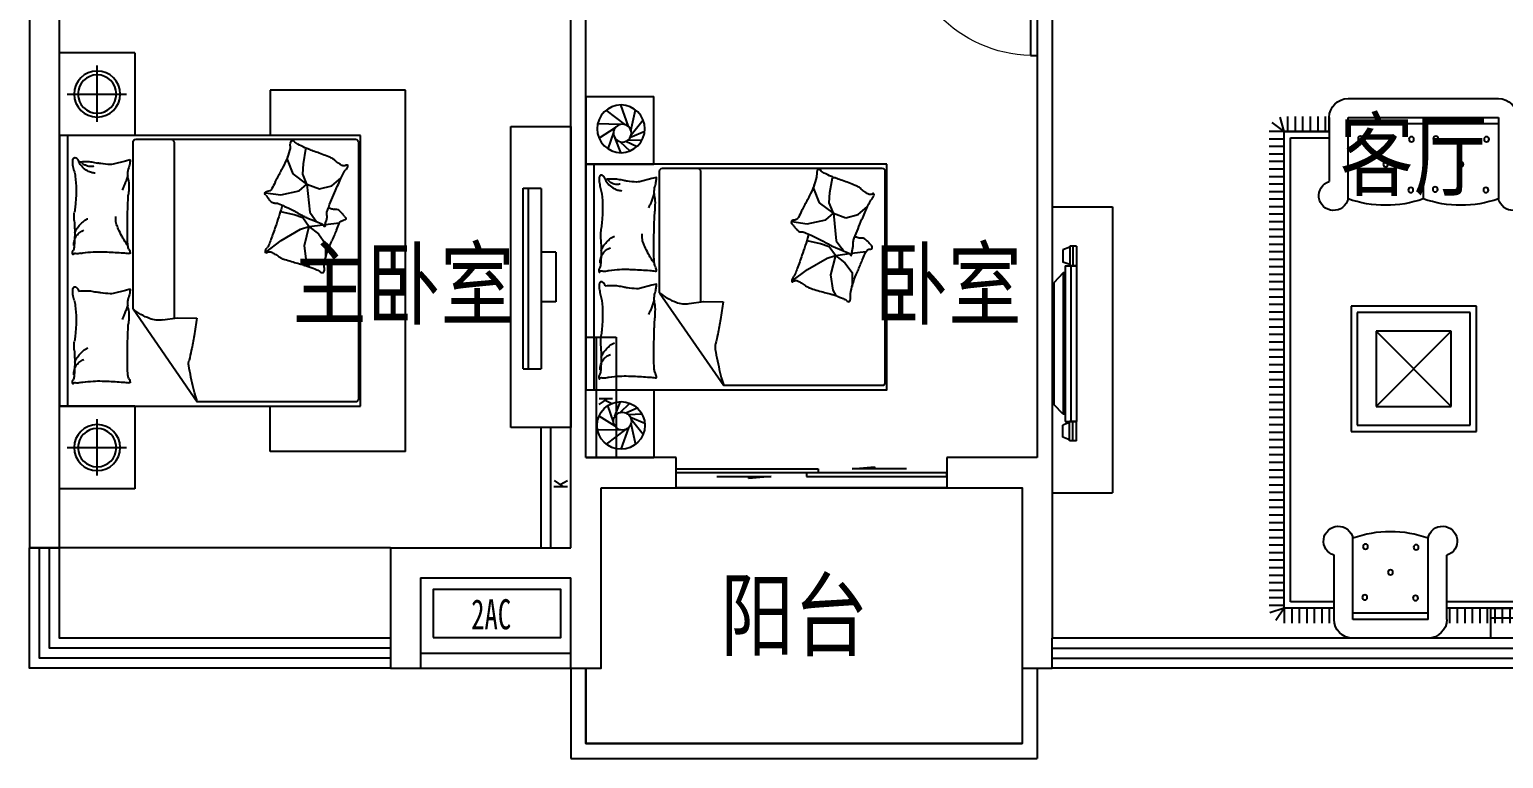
# Model space of a CAD drawing. Extents: x 952153 to 990953, y -827433 to -803533.
# Drawn here: x 952153 to 961953, y -813933 to -809087 of the extents above; entities that cross this region are included whole.
import ezdxf

# ---------------------------------------------------------------- set-up
doc = ezdxf.new("R2010")
doc.units = 0
doc.header["$LTSCALE"] = 1000
doc.header["$MEASUREMENT"] = 0
doc.linetypes.add('HIDDEN', pattern=[7.5, 5, -2.5])
doc.layers.get('0').update_dxf_attribs({"linetype": 'CONTINUOUS'})
for name, color, linetype in [('BATH', 8, 'CONTINUOUS'), ('Elec(电器)', 33, 'CONTINUOUS'), ('FUR', 8, 'CONTINUOUS'), ('FURN', 8, 'CONTINUOUS'), ('Furniture(家具)', 8, 'CONTINUOUS'), ('WALL', 2, 'CONTINUOUS'), ('WINDOW', 4, 'CONTINUOUS'), ('家具示意', 8, 'CONTINUOUS')]:
    doc.layers.add(name, color=color, linetype=linetype)
doc.layers.add('文字标注', color=121, linetype='CONTINUOUS', lineweight=0)
doc.styles.add('-黑体', font='simhei.ttf', dxfattribs={"width": 0.8})
doc.styles.add('_ZBHZ', font='simhei.ttf', dxfattribs={"width": 0.8})
doc.styles.add('DIM_FONT', font='ZBTXT.shx', dxfattribs={"width": 0.8})

# ---------------------------------------------------------------- blocks, each defined once
blk = doc.blocks.new('A$C6CA9292A')
at = {"layer": 'FURN'}
for p, q in [((2038.7, 3587), (1038.7, 3587)), ((140.9, 2945.7), (140.9, 3445.7)), ((140.9, 3445.7), (640.9, 3445.7)), ((640.9, 3445.7), (640.9, 2945.7)), ((663.3, 3367.5), (663.3, 3467.5)), ((713.3, 3367.5), (713.3, 3467.5)), ((763.3, 3367.5), (763.3, 3467.5)), ((813.3, 3367.5), (813.3, 3467.5)), ((863.3, 3367.5), (863.3, 3467.5)), ((913.3, 3367.5), (913.3, 3467.5)), ((913.7, 3462), (913.7, 3035.3)), ((2038.7, 3462), (1038.7, 3462)), ((1038.7, 3462), (1038.7, 2920.3)), ((1538.7, 3462), (1538.7, 2920.3)), ((2038.7, 2920.3), (2038.7, 3462)), ((2163.3, 3367.5), (2163.3, 3467.5)), ((2163.7, 3462), (2163.7, 3035.3)), ((2188.3, 3367.5), (2188.3, 3467.5)), ((2238.3, 3367.5), (2238.3, 3467.5)), ((2288.3, 3367.5), (2288.3, 3467.5)), ((2338.3, 3367.5), (2338.3, 3467.5)), ((2388.3, 3367.5), (2388.3, 3467.5)), ((2438.3, 3367.5), (2438.3, 3467.5)), ((2463.3, 3367.5), (2489.1, 3464.1)), ((390.9, 3195.7), (390.9, 3390.8)), ((640.9, 3367.5), (913.7, 3367.5)), ((913.7, 3367.5), (640.9, 3367.5)), ((2038.7, 3420.3), (1038.7, 3420.3)), ((2163.7, 3367.5), (2463.3, 3367.5)), ((2463.3, 3367.5), (2163.7, 3367.5)), ((2463.3, 3367.5), (2542.6, 3428.4)), ((2463.3, 199.8), (2463.3, 3367.5)), ((2463.3, 3367.5), (2563.3, 3367.5)), ((913.7, 3325.8), (640.9, 3325.8)), ((2421.6, 3325.8), (2163.7, 3325.8)), ((2421.6, 241.4), (2421.6, 3325.8)), ((2463.3, 3317.5), (2563.3, 3317.5)), ((2463.3, 3267.5), (2563.3, 3267.5)), ((390.9, 3195.7), (195.8, 3195.7)), ((390.9, 3195.7), (586, 3195.7)), ((390.9, 3195.7), (390.9, 3000.6)), ((2463.3, 3217.5), (2563.3, 3217.5)), ((2463.3, 3167.5), (2563.3, 3167.5)), ((2463.3, 3117.5), (2563.3, 3117.5)), ((2463.3, 3067.5), (2563.3, 3067.5)), ((221.3, 2945.7), (121.3, 2945.7)), ((640.9, 2945.7), (140.9, 2945.7)), ((221.3, 2945.7), (221.3, 2665.1)), ((262.9, 2945.7), (262.9, 2665.1)), ((2463.3, 3017.5), (2563.3, 3017.5)), ((2463.3, 2967.5), (2563.3, 2967.5)), ((221.3, 2920.7), (121.3, 2920.7)), ((221.3, 2870.7), (121.3, 2870.7)), ((2463.3, 2917.5), (2563.3, 2917.5)), ((2463.3, 2867.5), (2563.3, 2867.5)), ((221.3, 2820.7), (121.3, 2820.7)), ((221.3, 2770.7), (121.3, 2770.7)), ((2463.3, 2817.5), (2563.3, 2817.5)), ((2463.3, 2767.5), (2563.3, 2767.5)), ((221.3, 2720.7), (121.3, 2720.7)), ((221.3, 2670.7), (121.3, 2670.7)), ((125, 2665.1), (551.7, 2665.1)), ((2463.3, 2717.5), (2563.3, 2717.5)), ((2463.3, 2667.5), (2563.3, 2667.5)), ((2463.3, 2617.5), (2563.3, 2617.5)), ((2463.3, 2567.5), (2563.3, 2567.5)), ((0, 2540.1), (0, 1040.1)), ((666.7, 2540.1), (125, 2540.1)), ((125, 2540.1), (125, 1040.1)), ((166.7, 2540.1), (166.7, 1040.1)), ((2463.3, 2517.5), (2563.3, 2517.5)), ((2463.3, 2467.5), (2563.3, 2467.5)), ((2463.3, 2417.5), (2563.3, 2417.5)), ((2463.3, 2367.5), (2563.3, 2367.5)), ((2463.3, 2317.5), (2563.3, 2317.5)), ((2463.3, 2267.5), (2563.3, 2267.5)), ((1185.6, 2206.9), (2018.9, 2206.9)), ((1185.6, 1373.5), (1185.6, 2206.9)), ((1227.2, 2165.2), (1977.2, 2165.2)), ((1227.2, 1415.2), (1227.2, 2165.2)), ((1977.2, 2165.2), (1977.2, 1415.2)), ((2018.9, 2206.9), (2018.9, 1373.5)), ((2463.3, 2217.5), (2563.3, 2217.5)), ((2463.3, 2167.5), (2563.3, 2167.5)), ((2463.3, 2117.5), (2563.3, 2117.5)), ((2463.3, 2067.5), (2563.3, 2067.5)), ((666.7, 2040.1), (125, 2040.1)), ((1352.2, 2040.2), (1852.2, 2040.2)), ((1352.2, 1540.2), (1352.2, 2040.2)), ((1352.2, 2040.2), (1852.2, 1540.2)), ((1352.2, 1540.2), (1852.2, 2040.2)), ((1852.2, 2040.2), (1852.2, 1540.2)), ((2463.3, 2017.5), (2563.3, 2017.5)), ((2463.3, 1967.5), (2563.3, 1967.5)), ((2463.3, 1917.5), (2563.3, 1917.5)), ((2463.3, 1867.5), (2563.3, 1867.5)), ((2463.3, 1817.5), (2563.3, 1817.5)), ((2463.3, 1767.5), (2563.3, 1767.5)), ((2463.3, 1717.5), (2563.3, 1717.5)), ((2463.3, 1667.5), (2563.3, 1667.5)), ((2463.3, 1617.5), (2563.3, 1617.5)), ((125, 1540.1), (666.7, 1540.1)), ((1852.2, 1540.2), (1352.2, 1540.2)), ((2463.3, 1567.5), (2563.3, 1567.5)), ((2463.3, 1517.5), (2563.3, 1517.5)), ((2018.9, 1373.5), (1185.6, 1373.5)), ((1977.2, 1415.2), (1227.2, 1415.2)), ((2463.3, 1467.5), (2563.3, 1467.5)), ((2463.3, 1417.5), (2563.3, 1417.5)), ((2463.3, 1367.5), (2563.3, 1367.5)), ((2463.3, 1317.5), (2563.3, 1317.5)), ((2463.3, 1267.5), (2563.3, 1267.5)), ((2463.3, 1217.5), (2563.3, 1217.5)), ((2463.3, 1167.5), (2563.3, 1167.5)), ((2463.3, 1117.5), (2563.3, 1117.5)), ((125, 1040.1), (666.7, 1040.1)), ((2463.3, 1067.5), (2563.3, 1067.5)), ((2463.3, 1017.5), (2563.3, 1017.5)), ((221.3, 920.7), (121.3, 920.7)), ((125, 915.1), (551.7, 915.1)), ((221.3, 915.1), (221.3, 612.7)), ((262.9, 915.1), (262.9, 612.7)), ((2463.3, 967.5), (2563.3, 967.5)), ((2463.3, 917.5), (2563.3, 917.5)), ((221.3, 870.7), (121.3, 870.7)), ((221.3, 820.7), (121.3, 820.7)), ((2463.3, 867.5), (2563.3, 867.5)), ((2463.3, 817.5), (2563.3, 817.5)), ((221.3, 770.7), (121.3, 770.7)), ((221.3, 720.7), (121.3, 720.7)), ((2463.3, 767.5), (2563.3, 767.5)), ((2463.3, 717.5), (2563.3, 717.5)), ((221.3, 670.7), (121.3, 670.7)), ((221.3, 620.7), (121.3, 620.7)), ((140.9, 112.7), (140.9, 612.7)), ((140.9, 612.7), (640.9, 612.7)), ((640.9, 612.7), (640.9, 112.7)), ((1507, 125), (1507, 666.7)), ((2007, 125), (2007, 666.7)), ((2463.3, 667.5), (2563.3, 667.5)), ((2463.3, 617.5), (2563.3, 617.5)), ((390.9, 362.7), (390.9, 557.7)), ((1382, 125), (1382, 551.7)), ((2132, 125), (2132, 551.7)), ((2463.3, 567.5), (2563.3, 567.5)), ((2463.3, 517.5), (2563.3, 517.5)), ((2463.3, 467.5), (2563.3, 467.5)), ((2463.3, 417.5), (2563.3, 417.5)), ((390.9, 362.7), (195.8, 362.7)), ((390.9, 362.7), (390.9, 167.6)), ((390.9, 362.7), (586, 362.7)), ((2463.3, 367.5), (2563.3, 367.5)), ((2463.3, 317.5), (2563.3, 317.5)), ((640.9, 241.4), (1382, 241.4)), ((640.9, 199.8), (1382, 199.8)), ((663.3, 199.8), (663.3, 99.8)), ((713.3, 199.8), (713.3, 99.8)), ((763.3, 199.8), (763.3, 99.8)), ((813.3, 199.8), (813.3, 99.8)), ((863.3, 199.8), (863.3, 99.8)), ((913.3, 199.8), (913.3, 99.8)), ((963.3, 199.8), (963.3, 99.8)), ((1013.3, 199.8), (1013.3, 99.8)), ((1063.3, 199.8), (1063.3, 99.8)), ((1113.3, 199.8), (1113.3, 99.8)), ((1163.3, 199.8), (1163.3, 99.8)), ((1213.3, 199.8), (1213.3, 99.8)), ((1263.3, 199.8), (1263.3, 99.8)), ((1313.3, 199.8), (1313.3, 99.8)), ((1363.3, 199.8), (1363.3, 99.8)), ((2132, 241.4), (2421.6, 241.4)), ((2132, 199.8), (2463.3, 199.8)), ((2163.3, 199.8), (2163.3, 99.8)), ((2213.3, 199.8), (2213.3, 99.8)), ((2263.3, 199.8), (2263.3, 99.8)), ((2313.3, 199.8), (2313.3, 99.8)), ((2363.3, 199.8), (2363.3, 99.8)), ((2413.3, 199.8), (2413.3, 99.8)), ((2463.3, 267.5), (2563.3, 267.5)), ((2463.3, 217.5), (2563.3, 217.5)), ((2463.3, 199.8), (2518.8, 116.6)), ((2463.3, 199.8), (2557.9, 167.6)), ((2463.3, 199.8), (2463.3, 99.8)), ((640.9, 112.7), (140.9, 112.7)), ((1507, 166.7), (2007, 166.7)), ((1507, 125), (2007, 125)), ((1507, 0), (2007, 0))]:
    blk.add_line(p, q, dxfattribs=at)
for centre, radius in [((390.9, 3195.7), 166.7), ((1117.8, 3316.1), 16.7), ((1455.3, 3320.3), 16.7), ((1617.8, 3316.1), 16.7), ((1955.3, 3320.3), 16.7), ((390.9, 3195.7), 108.3), ((1288.7, 3149.5), 16.7), ((1788.7, 3149.5), 16.7), ((1122, 2978.6), 16.7), ((1459.5, 2982.8), 16.7), ((1622, 2978.6), 16.7), ((1959.5, 2982.8), 16.7), ((266.7, 2456.8), 16.7), ((604.2, 2461), 16.7), ((437.5, 2290.1), 16.7), ((270.8, 2119.3), 16.7), ((608.3, 2123.5), 16.7), ((266.7, 1956.8), 16.7), ((604.2, 1961), 16.7), ((437.5, 1790.1), 16.7), ((270.8, 1619.3), 16.7), ((608.3, 1623.5), 16.7), ((266.7, 1456.8), 16.7), ((604.2, 1461), 16.7), ((437.5, 1290.1), 16.7), ((270.8, 1119.3), 16.7), ((608.3, 1123.5), 16.7), ((1586.2, 604.2), 16.7), ((1923.7, 608.3), 16.7), ((390.9, 362.7), 166.7), ((390.9, 362.7), 108.3), ((1757, 437.5), 16.7), ((1590.3, 266.7), 16.7), ((1927.8, 270.8), 16.7)]:
    blk.add_circle(centre, radius, dxfattribs=at)
for centre, radius, start, end in [((1038.7, 3462), 125, 90, 180), ((2038.7, 3462), 125, 0, 90), ((942.7, 2941.4), 98.2, 107.20504, 347.59336), ((2134.6, 2941.4), 98.2, 192.40664, 72.79496), ((1288.7, 3627.4), 750, 250.52878, 289.47122), ((1788.7, 3627.4), 750, 250.52878, 289.47122), ((125, 2540.1), 125, 90, 180), ((645.6, 2636.1), 98.2, 282.40664, 162.79496), ((-40.4, 2290.1), 750, 340.52878, 19.47122), ((-40.4, 1790.1), 750, 340.52878, 19.47122), ((-40.4, 1290.1), 750, 340.52878, 19.47122), ((125, 1040.1), 125, 180, 270), ((645.6, 944.2), 98.2, 197.20504, 77.59336), ((1411.1, 645.6), 98.2, 12.40664, 252.79496), ((1757, -40.4), 750, 70.52878, 109.47122), ((2103, 645.6), 98.2, 287.20504, 167.59336), ((1507, 125), 125, 180, 270), ((2007, 125), 125, 270, 0)]:
    blk.add_arc(centre, radius, start, end, dxfattribs=at)
at = {"linetype": 'ByBlock', "style": 'DIM_FONT', "width": 0.8, "flags": 9}
for tag in ['XSIZE', 'YSIZE']:
    blk.add_attdef(tag, (2018.9, 1790.2), '', height=0.5, rotation=180, dxfattribs=at)
blk = doc.blocks.new('A$C67170A1A')
for p, q in [((0, 2200.1), (0, 300.1)), ((0.7, 2200.1), (400, 2200)), ((400, 2200), (400, 300)), ((115.9, 1932.6), (70.9, 1915.4)), ((70.9, 1915.4), (70.9, 1834.2)), ((160.9, 1939.8), (115.9, 1939.8)), ((115.9, 1939.8), (115.9, 1809.8)), ((137.2, 1939.8), (137.2, 1809.8)), ((160.9, 1939.8), (160.9, 1809.8)), ((115.9, 1817), (70.9, 1834.2)), ((85.9, 1809.8), (85.5, 774.8)), ((85.9, 1809.8), (160.9, 1809.8)), ((160.9, 1809.8), (115.9, 1809.8)), ((123.5, 1809.8), (123.1, 774.8)), ((160.9, 1809.8), (160.5, 774.8)), ((10.8, 1696.6), (10.6, 888.1)), ((72.8, 1761.3), (10.8, 1696.6)), ((72.8, 1761.3), (72.5, 823.4)), ((85.9, 1761.3), (72.8, 1761.3)), ((72.5, 823.4), (10.6, 888.1)), ((85.6, 823.4), (72.5, 823.4)), ((115.5, 767.6), (70.5, 750.4)), ((70.5, 669.2), (70.5, 750.4)), ((85.5, 774.8), (160.5, 774.8)), ((160.5, 774.8), (115.5, 774.8)), ((115.5, 644.8), (115.5, 774.8)), ((136.8, 644.8), (136.9, 774.8)), ((160.5, 644.8), (160.5, 774.8)), ((115.5, 652), (70.5, 669.2)), ((160.5, 644.8), (115.5, 644.8)), ((0.1, 300.1), (400, 300))]:
    blk.add_line(p, q)
blk = doc.blocks.new('*U45')
at = {"linetype": 'HIDDEN', "ltscale": 0.3}
blk.add_line((0, -116.7), (800, -116.7), dxfattribs=at)
for p, q in [((407.6, -137.1), (407.6, -226.7)), ((447.9, -137.6), (407.6, -195.8)), ((445.3, -226.2), (419.6, -178.5))]:
    blk.add_line(p, q)
blk.add_lwpolyline([(800, -50), (0, -50), (0, -250), (800, -250)], close=True, dxfattribs=at)
blk = doc.blocks.new('电视2')
at = {"layer": 'Furniture(家具)'}
for p, q in [((0, -400), (0, 0)), ((0, 0), (2000, 0)), ((2000, 0), (2000, -400)), ((1590.2, -116.3), (390.2, -116.3)), ((2000, -400), (0, -400))]:
    blk.add_line(p, q, dxfattribs=at)
at = {"layer": 'Furniture(家具)', "ltscale": 30}
for p, q in [((390.2, -82.1), (390.2, -201.7)), ((390.2, -82.1), (1590.2, -82.1)), ((1590.2, -82.1), (1590.2, -201.7)), ((1589.7, -201.7), (390.2, -201.7)), ((835, -300), (835, -201.7)), ((1165, -300), (1165, -201.7)), ((1165, -300), (835, -300))]:
    blk.add_line(p, q, dxfattribs=at)
blk = doc.blocks.new('A$C04A21AEC')
at = {"layer": '家具示意'}
for p, q in [((500, 550), (0, 550)), ((0, 550), (0, 0)), ((500, 0), (500, 550)), ((250, 459.6), (250, 85.7)), ((50.4, 275), (444.8, 275)), ((500, 0), (0, 0))]:
    blk.add_line(p, q, dxfattribs=at)
for radius in [153, 127.5]:
    blk.add_circle((250, 275), radius, dxfattribs=at)
blk = doc.blocks.new('A$C6E3D31D3')
at = {"layer": '家具示意'}
for p, q in [((1400.5, 2400), (1400.5, 2100)), ((2300.5, 2400), (1400.5, 2400)), ((2300.5, 2400), (2300.5, 0)), ((0.5, 2100), (2000.5, 2100)), ((0.5, 300), (0.5, 2100)), ((52.9, 300), (52.9, 2100)), ((489, 1453.5), (916.4, 2071.6)), ((1968.3, 2071.6), (916.4, 2071.6)), ((2000.5, 2100), (2000.5, 300)), ((1988.3, 345.8), (1988.3, 2051.6)), ((686.7, 1526), (782.1, 1512.4)), ((761.6, 345.8), (761.6, 1515.3)), ((782.1, 1512.4), (912.2, 1514.1)), ((489, 1453.5), (489, 345.8)), ((438.8, 1329.6), (356.2, 1350.2)), ((468.8, 1322.1), (438.8, 1329.6)), ((1626.9, 1034), (1640.8, 1136.8)), ((1640.8, 1136.8), (1660.8, 1172.8)), ((1769.2, 1020.1), (1769.2, 1113)), ((1368.9, 1077.6), (1472.9, 998.4)), ((1472.9, 998.4), (1603.2, 923.3)), ((1658.5, 905.5), (1626.9, 1034)), ((1721.8, 954.9), (1769.2, 1020.1)), ((1603.2, 923.3), (1658.5, 905.5)), ((1658.5, 905.5), (1617.1, 848.2)), ((1658.5, 905.5), (1721.8, 954.9)), ((1658.5, 905.5), (1752.7, 893.7)), ((1701, 870.3), (1744.5, 888.1)), ((1767.4, 891.9), (1862, 880)), ((1559.8, 828.4), (1470.9, 808.6)), ((1617.1, 848.2), (1559.8, 828.4)), ((1644.7, 847.3), (1701, 870.3)), ((1645.5, 624.3), (1664.4, 810)), ((1664.4, 810), (1700.5, 859.9)), ((1700.5, 859.9), (1709.1, 872)), ((1368.8, 681), (1471.9, 694.8)), ((1471.9, 694.8), (1594, 669)), ((1645.5, 624.3), (1552.7, 555.4)), ((1594, 669), (1645.5, 624.3)), ((1645.5, 624.3), (1618, 557.2)), ((1645.5, 624.3), (1728, 655.2)), ((1728, 655.2), (1810.5, 634.6)), ((1810.5, 634.6), (1873.1, 581)), ((438.8, 470.3), (356.2, 491)), ((1552.7, 555.4), (1514.9, 460.8)), ((1618, 557.2), (1621.5, 488.4)), ((468.8, 462.8), (438.8, 470.3)), ((1514.9, 460.8), (1518.3, 436.8)), ((1621.5, 488.4), (1638.6, 390.3)), ((2000.5, 300), (0.5, 300)), ((509, 325.8), (1968.3, 325.8)), ((1400.5, 0), (1400.5, 300)), ((1638.6, 390.3), (1645.1, 387)), ((2300.5, 0), (1400.5, 0))]:
    blk.add_line(p, q, dxfattribs=at)
for centre, radius, start, end in [((2664.3, 1512.5), 1835.1, 162.26361, 164.06481), ((1968.3, 2051.6), 20, 0, 90), ((4852.7, 1073.7), 4064.6, 167.07446, 169.27244), ((1531.9, 1835.9), 657.4, 164.06481, 167.07446), ((114.8, 1939.6), 28.9, 175.69746, 210.65125), ((111, 1939.9), 25.1, 158.2117, 175.69746), ((90.9, 1947.9), 3.42, 109.56397, 158.2117), ((90.5, 1949), 2.32, 348.10694, 109.56397), ((43.6, 1897.4), 53.9, 5.25919, 30.65125), ((97, 1947.6), 4.28, 168.10694, 248.0096), ((194.3, 1883.8), 99.2, 175.78412, 195.93524), ((101.2, 1958.1), 15.6, 248.0096, 291.42098), ((-720.1, 1827.1), 820.8, 1.90789, 5.25919), ((118.9, 1913.1), 32.8, 81.86652, 111.42098), ((88.7, 1702), 246, 77.89054, 81.86652), ((182, 2136.4), 198.3, 257.89054, 262.3191), ((277.5, 2844.8), 913.1, 262.3191, 266.63125), ((263.7, 2610.8), 678.7, 266.63125, 271.63309), ((244.1, 3297.1), 1365.2, 271.63309, 273.05496), ((-409.8, 15549.9), 13635.6, 273.05496, 273.50486), ((404.2, 2260.5), 321.2, 273.50486, 279.99836), ((1615.9, 1808.3), 1164, 176.42603, 179.71346), ((599.8, 1871.7), 145.9, 167.13096, 176.42603), ((501.7, 1894.1), 45.3, 152.71588, 167.13096), ((463.3, 1925.1), 19.3, 73.30223, 99.99836), ((393.3, 1950.1), 76.7, 332.71588, 343.77885), ((383, 1953.1), 87.5, 343.77885, 352.87961), ((468.5, 1942.4), 1.32, 352.87961, 73.30223), ((-772.1, 1798.4), 873.2, 355.19815, 359.42426), ((194.3, 1883.8), 99.2, 195.93524, 216.08636), ((-1393.2, 1804.7), 1494.3, 359.42426, 1.90789), ((319.8, 1892.4), 234, 200.86028, 207.23959), ((180, 1820.4), 76.8, 207.23959, 218.38857), ((194.3, 1883.8), 99.2, 216.08636, 233.82335), ((426.8, 2016), 391.6, 218.38857, 223.81151), ((194.3, 1883.8), 99.2, 233.82335, 251.56035), ((6170.4, 1785.5), 5718.5, 179.71346, 180.97038), ((916.3, 1819.5), 58.1, 169.27244, 187.73038), ((1051.1, 1837.8), 194.2, 187.73038, 193.1904), ((-1587.4, 1219.4), 2515.8, 11.67414, 13.1904), ((386.7, 1701.1), 289.7, 175.19815, 182.53859), ((249.5, 1695), 152.4, 182.53859, 190.18988), ((-421.4, 1574.4), 529.3, 6.0867, 10.18988), ((306.7, 1900.7), 225.2, 223.81151, 230.96506), ((195.9, 1764.1), 49.3, 230.96506, 241.68324), ((267.4, 1896.9), 200.2, 241.68324, 246.99723), ((3814.4, 1745.6), 3362.2, 180.97038, 182.60963), ((-1658.1, 1204.8), 2588, 9.49502, 11.67414), ((-938.2, 1519.3), 1049, 0, 6.0867), ((1670.9, 1647.9), 1216.5, 182.60963, 184.61758), ((-2833.8, 1008.2), 3780.1, 7.692, 9.49502), ((-571.9, 1519.3), 682.7, 352.45315, 360), ((-251.5, 1207.2), 738.7, 23.48441, 25.31107), ((-251.5, 1207.2), 738.7, 21.65774, 23.48441), ((-251.5, 1207.2), 738.7, 19.42798, 21.65774), ((231.5, 1493.2), 230.1, 348.44144, 2.74906), ((-941.8, 1436.9), 1404.8, 2.74906, 4.61758), ((728.3, 1164.7), 375.1, 110.14884, 129.64454), ((661.2, 1347.7), 180.1, 81.86442, 110.14884), ((391.2, 1313), 304.8, 164.25602, 171.56281), ((-135.3, 1461.5), 242.2, 344.25602, 352.45315), ((-251.5, 1207.2), 738.7, 17.19822, 19.42798), ((599.9, 1417.9), 145.9, 168.44144, 186.43405), ((573.9, 1414.9), 119.7, 186.43405, 197.38641), ((240.4, 1310.5), 229.7, 9.4841, 17.38641), ((249.1, 1334.1), 161.1, 171.56281, 180), ((178.4, 1334.1), 90.4, 180, 191.27238), ((102.6, 1319), 13.1, 191.27238, 296.58052), ((93.2, 1337.8), 34.2, 296.58052, 355.59979), ((180.4, 1824), 491.8, 263.76764, 270), ((180.4, 1536.1), 204, 270, 279.68437), ((66.3, 2204.5), 882, 279.68437, 282.19838), ((319.7, 1032.5), 317.1, 98.00505, 102.19838), ((367.3, 694.1), 658.8, 92.66488, 98.00505), ((339.8, 1284.6), 67.7, 75.95481, 92.66488), ((199.9, 1303.8), 270.8, 4.08294, 9.4841), ((469.1, 1323), 0.917, 255.95506, 4.08294), ((716.5, 3661.5), 2661.9, 290.77727, 291.9373), ((1682.8, 1262.4), 75.5, 291.9373, 315.09547), ((1748.1, 1197.3), 16.8, 84.64276, 135.09547), ((1749.2, 1208.2), 5.8, 27.29586, 84.64276), ((1709.1, 1187.5), 50.9, 8.64435, 27.29586), ((1821.9, 1169.5), 63, 172.216, 188.22934), ((1700.2, 1186.2), 59.9, 352.216, 8.64435), ((114.8, 1080.4), 28.9, 175.69746, 210.65125), ((111, 1080.6), 25.1, 158.2117, 175.69746), ((90.9, 1088.7), 3.42, 109.56397, 158.2117), ((90.5, 1089.7), 2.32, 348.10694, 109.56397), ((97, 1088.4), 4.28, 168.10694, 248.0096), ((101.2, 1098.9), 15.6, 248.0096, 291.42098), ((118.9, 1053.8), 32.8, 81.86652, 111.42098), ((88.7, 842.7), 246, 77.89054, 81.86652), ((182, 1277.2), 198.3, 257.89054, 262.3191), ((277.5, 1985.5), 913.1, 262.3191, 266.63125), ((-409.8, 14690.7), 13635.6, 273.05496, 273.50486), ((404.2, 1401.2), 321.2, 273.50486, 279.99836), ((463.3, 1065.9), 19.3, 73.30223, 99.99836), ((383, 1093.8), 87.5, 343.77885, 352.87961), ((468.5, 1083.1), 1.32, 352.87961, 73.30223), ((1373.3, 1077.3), 4.43, 103.28084, 176.05164), ((1373.8, 1075.4), 6.3, 36.57918, 103.28084), ((1390.2, 1087.6), 14.2, 216.57918, 259.59261), ((1251.5, 1390.1), 352, 296.81793, 300.90563), ((1332.7, 1254.5), 194, 300.90563, 309.70047), ((1508.3, 1042.9), 81, 116.07349, 129.70047), ((1559.1, 939.2), 196.5, 107.8396, 116.07349), ((2112.5, -780.4), 2003, 105.26254, 107.8396), ((2019.1, -438.1), 1648.1, 103.841, 105.26254), ((1494.3, 1691.8), 545.4, 283.841, 286.31224), ((1597, 1340.8), 179.8, 286.31224, 290.77727), ((2185.1, 1222.1), 430, 188.22934, 196.35275), ((2371, 1276.6), 623.6, 196.35275, 203.0962), ((43.6, 1038.2), 53.9, 5.25919, 30.65125), ((194.3, 1024.5), 99.2, 175.78412, 195.93524), ((-720.1, 967.9), 820.8, 1.90789, 5.25919), ((194.3, 1024.5), 99.2, 195.93524, 216.08636), ((-1393.2, 945.4), 1494.3, 359.42426, 1.90789), ((263.7, 1751.6), 678.7, 266.63125, 271.63309), ((244.1, 2437.8), 1365.2, 271.63309, 273.05496), ((694.2, 830.4), 312.6, 147.86502, 153.50152), ((1046.5, 609.1), 728.6, 144.17371, 147.86502), ((1615.9, 949), 1164, 176.42603, 179.71346), ((599.8, 1012.5), 145.9, 167.13096, 176.42603), ((501.7, 1034.9), 45.3, 152.71588, 167.13096), ((393.3, 1090.8), 76.7, 332.71588, 343.77885), ((1404.1, 1075.1), 35.2, 176.05164, 200.34521), ((1427.4, 1083.8), 60.1, 200.34521, 218.58539), ((1318.5, 996.9), 79.2, 22.70692, 38.58539), ((1401.6, 1149.6), 77.1, 259.59261, 267.27138), ((619.4, 704.3), 837.1, 20.12867, 22.70692), ((1398.6, 1087.8), 15.3, 267.27138, 284.57091), ((1392.6, 1111.1), 39.3, 284.57091, 296.81793), ((-3377.8, -760.7), 5094.2, 19.08362, 20.12867), ((7167.7, 3322.2), 5838.3, 203.0962, 203.45233), ((-3786.1, -1429.8), 6101.9, 23.10398, 23.45233), ((-772.1, 939.2), 873.2, 355.19815, 359.42426), ((319.8, 1033.2), 234, 200.86028, 207.23959), ((180, 961.2), 76.8, 207.23959, 218.38857), ((194.3, 1024.5), 99.2, 216.08636, 233.82335), ((426.8, 1156.7), 391.6, 218.38857, 223.81151), ((194.3, 1024.5), 99.2, 233.82335, 251.56035), ((306.7, 1041.5), 225.2, 223.81151, 230.96506), ((433, 870.5), 58, 159.32572, 175.91723), ((852.8, 712.1), 506.6, 155.67347, 159.32572), ((1696.2, 330.8), 1432.3, 153.50152, 155.67347), ((6170.4, 926.2), 5718.5, 179.71346, 180.97038), ((-1535.7, -123.4), 3145, 16.60846, 19.08362), ((1735.8, 909.4), 23.1, 292.23548, 342.81326), ((1762.2, 901.2), 4.67, 19.37993, 162.81326), ((1758, 899.7), 9.2, 355.74068, 19.37993), ((1801, 896.5), 34, 175.74068, 187.98224), ((1961, 918.9), 195.5, 187.98224, 194.88069), ((-28.2, 173.4), 2016.2, 22.01877, 23.10398), ((4712.3, 2090.4), 3097.2, 202.01877, 202.89436), ((1892.1, 899.5), 35.9, 202.89436, 268.84961), ((386.7, 841.9), 289.7, 175.19815, 182.53859), ((249.5, 835.8), 152.4, 182.53859, 190.18988), ((-421.4, 715.2), 529.3, 6.0867, 10.18988), ((195.9, 904.9), 49.3, 230.96506, 241.68324), ((267.4, 1037.7), 200.2, 241.68324, 246.99723), ((646.5, 855.3), 272.1, 175.91723, 183.5552), ((3814.4, 886.3), 3362.2, 180.97038, 182.60963), ((782.4, 2299.3), 1686.8, 295.05285, 297.08835), ((837.8, 2191), 1565.2, 297.08835, 299.93597), ((1725.8, 648.9), 214.3, 112.23548, 119.93597), ((1598.7, 822.7), 179.4, 7.67836, 14.88069), ((1705.9, 837.1), 71.2, 355.48816, 7.67836), ((1843, 826.3), 66.3, 175.48816, 188.12157), ((1892.7, 833.4), 116.6, 188.12157, 201.00435), ((4719.9, 1918.9), 3145, 201.00435, 203.4795), ((2120.7, -166.9), 1005.4, 108.02034, 109.34479), ((1823.9, 745.7), 45.8, 77.55494, 108.02034), ((1838.6, 812.5), 22.6, 257.55494, 301.49769), ((1810, 859.2), 77.4, 301.49769, 312.08167), ((1716, 963.3), 217.6, 312.08167, 318.38902), ((1384.9, 1257.4), 660.5, 318.38902, 319.38782), ((2176.7, 578.4), 382.5, 138.07538, 139.38782), ((1891.1, 850.9), 12.7, 316.7905, 88.84961), ((1925.7, 803.8), 45.2, 131.47671, 138.07538), ((1849.6, 889.9), 69.7, 311.47671, 316.7905), ((-938.2, 660.1), 1049, 0, 6.0867), ((1670.9, 788.6), 1216.5, 182.60963, 184.61758), ((-941.8, 577.6), 1404.8, 2.74906, 4.61758), ((1377.9, 684.8), 12.7, 141.18639, 273.24549), ((1422.3, 649.1), 69.7, 135.8726, 141.18639), ((1339.8, 729.1), 45.2, 315.8726, 322.47126), ((1072.3, 934.6), 382.5, 322.47126, 323.7837), ((1913.8, 318.3), 660.5, 142.78491, 143.7837), ((1561.1, 586.2), 217.6, 136.47756, 142.78491), ((1459.4, 682.7), 77.4, 125.89357, 136.47756), ((1427.3, 727.1), 22.6, 81.95082, 125.89357), ((1436.9, 794.9), 45.8, 261.95082, 292.41622), ((1070.9, 1682), 1005.4, 292.41622, 295.05285), ((1366.4, 742.2), 116.6, 10.73662, 16.60846), ((-571.9, 660.1), 682.7, 352.45315, 360), ((-251.5, 348), 738.7, 23.48441, 25.31107), ((-251.5, 348), 738.7, 21.65774, 23.48441), ((-251.5, 348), 738.7, 19.42798, 21.65774), ((-251.5, 348), 738.7, 17.19822, 19.42798), ((231.5, 634), 230.1, 348.44144, 2.74906), ((1380.6, 636.3), 35.9, 27.29024, 93.24549), ((-1339.9, -767.3), 3097.2, 26.41465, 27.29024), ((3239.6, 1507.5), 2016.2, 206.41465, 207.49986), ((6507.8, 2695.5), 5094.2, 203.4795, 204.52455), ((249.1, 474.9), 161.1, 171.56281, 180), ((391.2, 453.8), 304.8, 164.25602, 171.56281), ((-135.3, 602.2), 242.2, 344.25602, 352.45315), ((251.7, 411.8), 139.9, 135.09762, 152.79641), ((251.7, 411.8), 139.9, 117.39883, 135.09762), ((191.1, 449.1), 52.6, 115.35512, 131.44291), ((233.3, 360.1), 151.1, 111.81492, 115.35512), ((253.5, 309.5), 205.6, 108.7799, 111.81492), ((251.7, 411.8), 139.9, 106.51498, 117.39883), ((205.4, 451), 56.2, 90, 108.7799), ((205.4, 415.6), 91.5, 75.31489, 90), ((251.7, 411.8), 139.9, 95.63113, 106.51498), ((367.3, -165.1), 658.8, 92.66488, 98.00505), ((339.8, 425.3), 67.7, 75.95481, 92.66488), ((599.9, 558.6), 145.9, 168.44144, 186.43405), ((573.9, 555.7), 119.7, 186.43405, 197.38641), ((240.4, 451.3), 229.7, 9.4841, 17.38641), ((6863.6, 3394), 6101.9, 207.49986, 207.84822), ((-3693.8, -2183.6), 5838.3, 27.49208, 27.84822), ((932.1, 223.6), 623.6, 20.74863, 27.49208), ((2056.9, 196.2), 352, 121.21381, 125.30151), ((2634.7, 928.4), 837.1, 204.52455, 207.1028), ((1894.9, 463.6), 39.3, 108.96679, 121.21381), ((1887.1, 486.4), 15.3, 91.66726, 108.96679), ((1888.9, 424.6), 77.1, 83.98849, 91.66726), ((1960, 583.2), 79.2, 207.1028, 222.98127), ((1895.5, 487.2), 14.2, 40.97506, 83.98849), ((1858.1, 488.2), 60.1, 24.74109, 42.98127), ((1910.9, 500.6), 6.3, 220.97506, 287.67673), ((1880.7, 498.6), 35.2, 0.44752, 24.74109), ((1911.5, 498.8), 4.43, 287.67673, 0.44752), ((178.4, 474.9), 90.4, 180, 191.27238), ((102.6, 459.8), 13.1, 191.27238, 296.58052), ((93.2, 478.6), 34.2, 296.58052, 355.59979), ((180.4, 964.8), 491.8, 263.76764, 270), ((215.8, 421.2), 89.9, 131.44291, 143.73593), ((180.4, 676.9), 204, 270, 279.68437), ((66.3, 1345.3), 882, 279.68437, 282.19838), ((319.7, 173.2), 317.1, 98.00505, 102.19838), ((199.9, 444.5), 270.8, 4.08294, 9.4841), ((469.1, 463.7), 0.917, 255.95506, 4.08294), ((1113.2, 292.2), 430, 12.62522, 20.74863), ((1838, -123.2), 545.4, 108.23689, 110.70812), ((1151.5, 1960.2), 1648.1, 288.23689, 289.65842), ((1032.1, 2294.4), 2003, 289.65842, 292.23548), ((1715.7, 622.2), 196.5, 292.23548, 300.46937), ((1774.3, 522.7), 81, 300.46937, 314.09635), ((1965.6, 325.2), 194, 125.30151, 134.09635), ((509, 345.8), 20, 180, 270), ((741.6, 345.8), 20, 270, 0), ((1471.3, 372.4), 63, 356.61188, 12.62522), ((1593.9, 365.2), 59.9, 176.61188, 193.04023), ((1585.2, 363.1), 50.9, 193.04023, 211.69174), ((1546.8, 339.4), 5.8, 211.69174, 269.03864), ((1547, 350.4), 16.8, 269.03864, 319.49135), ((1617.2, 290.5), 75.5, 116.33318, 139.49135), ((2764.4, -2027.5), 2661.9, 115.17315, 116.33318), ((1708.7, 218.9), 179.8, 110.70812, 115.17315), ((1968.3, 345.8), 20, 270, 0)]:
    blk.add_arc(centre, radius, start, end, dxfattribs=at)
at = {"layer": '家具示意', "style": 'DIM_FONT', "width": 0.8, "flags": 9}
for tag in ['YSIZE', 'XSIZE']:
    blk.add_attdef(tag, (0.5, 300), '', height=0.5, rotation=90, dxfattribs=at)
blk = doc.blocks.new('A$C7736197B')
for name, p in [('A$C04A21AEC', (0, 2350)), ('A$C6E3D31D3', (-0.5, 250)), ('A$C04A21AEC', (0, 0))]:
    blk.add_blockref(name, p)
blk = doc.blocks.new('M_C54TQD')
for p, q in [((0, -52.4), (1500, -52.4)), ((853.5, -488.5), (45.8, -488.5)), ((853.5, -488.5), (1471.6, -915.9)), ((25.8, -508.5), (25.8, -1967.8)), ((45.8, -761.1), (915.3, -761.1)), ((1471.6, -1967.8), (1471.6, -915.9)), ((381, -1368.3), (394.8, -1471.4)), ((777.6, -1368.4), (698.4, -1472.4)), ((160.8, -1514.4), (136.8, -1517.8)), ((255.4, -1552.2), (160.8, -1514.4)), ((324.3, -1645), (255.4, -1552.2)), ((394.8, -1471.4), (369, -1593.5)), ((528.4, -1559.3), (508.6, -1470.4)), ((548.2, -1616.6), (528.4, -1559.3)), ((698.4, -1472.4), (623.3, -1602.7)), ((90.3, -1638.1), (87, -1644.6)), ((188.4, -1621), (90.3, -1638.1)), ((257.2, -1617.5), (188.4, -1621)), ((324.3, -1645), (257.2, -1617.5)), ((369, -1593.5), (324.3, -1645)), ((324.3, -1645), (510, -1663.9)), ((324.3, -1645), (355.2, -1727.5)), ((510, -1663.9), (559.9, -1700)), ((605.5, -1658), (548.2, -1616.6)), ((605.5, -1658), (593.7, -1752.2)), ((623.3, -1602.7), (605.5, -1658)), ((605.5, -1658), (734, -1626.4)), ((605.5, -1658), (654.9, -1721.3)), ((734, -1626.4), (836.8, -1640.3)), ((836.8, -1640.3), (872.8, -1660.3)), ((355.2, -1727.5), (334.6, -1810)), ((559.9, -1700), (572, -1708.6)), ((654.9, -1721.3), (720.1, -1768.7)), ((334.6, -1810), (281, -1872.6)), ((591.9, -1766.9), (580, -1861.5)), ((720.1, -1768.7), (813, -1768.7)), ((45.8, -1987.8), (1451.6, -1987.8))]:
    blk.add_line(p, q)
blk.add_lwpolyline([(0, -2000), (0, 0), (1500, 0), (1500, -2000)], close=True)
for points in [[(101, -126.8, -0.263368), (73, -108, -0.494818), (82.2, -89.3, -0.049225), (99.9, -87.5, -0.036831), (123.5, -89.3, -0.031893), (161.5, -97.4, 0.035782), (195.4, -104.4, 0.032941), (285.1, -110.3, 0.026564), (396.3, -104.4, 0.017905), (433.8, -99, -0.033397), (454, -96.8, -0.03204), (491.1, -97.5, 0.018442), (555.4, -100.5, 0.010837), (620.2, -99.8, 0.014624), (668.1, -96.8, 0.111249), (690.6, -89.5, -0.153708), (707.5, -85.5, -0.076444), (715, -87.2, -0.215512), (716.9, -89.3, -0.585858), (714.3, -92.3, 0.363489), (709.4, -94.9, 0.191716), (709.4, -106.4, -0.129675), (711.3, -123, -0.01735), (708.3, -139.8, 0.019326), (705.7, -154.9, 0.018818), (699, -223.3, 0.021828), (698.1, -282.6, 0.006204), (699.5, -316.4, 0.001963), (705.7, -423.3, 0.028341), (709.9, -459.4, -0.117014), (709.4, -468.3, -0.36606), (708, -469.3, -0.03973), (694.4, -466.5, -0.048309), (680.6, -461, 0.062981), (670, -457.1, 0.04058), (646.6, -453.7, 0.014345), (579.8, -451.4, 0.005484), (454.4, -452.2, 0.007153), (358.2, -455.2, 0.008762), (315.7, -457.9, -0.008153), (270, -460.8, -0.06251), (212.9, -456.4, 0.078669), (167.3, -454.4, 0.047825), (144.9, -459.1, -0.034494), (114.1, -466.5, -0.023571), (88.8, -469.5, -0.510228), (87.8, -468.3), (95.3, -438.3), (116, -355.7, 0.073041), (118, -336.2, 0.023305), (112.2, -275, 0.018299), (108.2, -252.2, -0.01097), (100.8, -214.2, -0.042281), (97.9, -179.9, -0.027201), (100.8, -126.5)], [(656.8, -94.9, 0.088153), (622.3, -98.4, 0.088153), (591.1, -113.7, 0.077547), (569.5, -135.3, 0.077547), (555.4, -162.4)], [(810.2, -126.8, -0.263368), (782.3, -108, -0.494818), (791.4, -89.3, -0.049225), (809.1, -87.5, -0.036831), (832.8, -89.3, -0.031893), (870.7, -97.4, 0.035782), (904.6, -104.4, 0.032941), (994.3, -110.3, 0.026564), (1105.5, -104.4, 0.017905), (1143, -99, -0.033397), (1163.3, -96.8, -0.03204), (1200.3, -97.5, 0.018442), (1264.7, -100.5, 0.010837), (1329.4, -99.8, 0.014624), (1377.3, -96.8, 0.111249), (1399.9, -89.5, -0.153708), (1416.8, -85.5, -0.076444), (1424.2, -87.2, -0.215512), (1426.2, -89.3, -0.585858), (1423.5, -92.3, 0.363489), (1418.6, -94.9, 0.191716), (1418.6, -106.4, -0.129675), (1420.5, -123, -0.01735), (1417.5, -139.8, 0.019326), (1414.9, -154.9, 0.018818), (1408.3, -223.3, 0.021828), (1407.4, -282.6, 0.006204), (1408.8, -316.4, 0.001963), (1414.9, -423.3, 0.028341), (1419.2, -459.4, -0.117014), (1418.6, -468.3, -0.36606), (1417.2, -469.3, -0.03973), (1403.6, -466.5, -0.048309), (1389.9, -461, 0.062981), (1379.2, -457.1, 0.04058), (1355.8, -453.7, 0.014345), (1289.1, -451.4, 0.005484), (1163.6, -452.2, 0.007153), (1067.5, -455.2, 0.008762), (1024.9, -457.9, -0.008153), (979.2, -460.8, -0.06251), (922.1, -456.4, 0.078669), (876.5, -454.4, 0.047825), (854.1, -459.1, -0.034494), (823.4, -466.5, -0.023571), (798, -469.5, -0.510228), (797.1, -468.3), (804.6, -438.3), (825.2, -355.7, 0.073041), (827.2, -336.2, 0.023305), (821.5, -275, 0.018299), (817.4, -252.2, -0.01097), (810.1, -214.2, -0.042281), (807.2, -179.9, -0.027201), (810.1, -126.5)], [(1366.1, -94.9, 0.088153), (1331.5, -98.4, 0.088153), (1300.3, -113.7, 0.077547), (1278.7, -135.3, 0.077547), (1264.7, -162.4)], [(99.3, -142.8, -0.05369), (113.5, -155.8, -0.070312), (121.6, -168.1, -0.015448), (125.4, -176.6, -0.013244), (129.1, -186.8, -0.082127), (132.1, -204.9, -0.064164), (129.1, -228.1)], [(100.8, -126.8, -0.077379), (135.6, -152.1, -0.077379), (161.1, -186.8, -0.047525), (171, -211.5, -0.047525), (176.1, -237.5)], [(574.8, -100.6, 0.027842), (551.1, -111.2, 0.048685), (538.5, -119.3, 0.023666), (510.6, -143.6, 0.031223), (491.6, -164.3, 0.046801), (486.5, -172, 0.023191), (478.4, -188.7)], [(1284.1, -100.6, 0.027842), (1260.3, -111.2, 0.048685), (1247.8, -119.3, 0.023666), (1219.8, -143.6, 0.031223), (1200.8, -164.3, 0.046801), (1195.7, -172, 0.023191), (1187.7, -188.7)], [(660.6, -455.2, 0.016108), (621.7, -429, 0.024599), (594.9, -413.9, 0.009477), (545.8, -390.6, 0.015937), (516, -378.3, 0.072521), (499.6, -374.7, 0.033339), (463.4, -374.5)], [(191.4, -453.7, 0.009729), (218.7, -444.6, 0.009729), (245.6, -434.6, 0.007971), (267.3, -425.5, 0.007971), (288.8, -415.8)], [(853.5, -488.5, -0.085272), (916.8, -598.6, -0.124044), (926, -686.2), (912.4, -781.6), (914.1, -911.7)], [(900.6, -453.7, 0.009729), (927.9, -444.6, 0.009729), (954.8, -434.6, 0.007971), (976.6, -425.5, 0.007971), (998, -415.8)], [(914.1, -911.7, 0.007867), (1031.7, -893.9, 0.009508), (1128.5, -875.9, 0.006616), (1193.5, -861.5, -0.023828), (1211.7, -858.2, -0.080713), (1230.3, -858.7, -0.009591), (1382.9, -890.6, -0.013133), (1416.4, -899.2, -0.007859), (1471.6, -915.9)], [(464, -1480.4, 0.025626), (475.6, -1477.6, 0.0108), (604.9, -1436, 0.00456), (692.4, -1404.8, 0.01125), (727.5, -1391, 0.069394), (746.3, -1379.9, -0.079756), (762.9, -1370.5, -0.106399), (777.6, -1368.4, -0.328642), (781.6, -1371.8, -0.299547), (779.2, -1378.3, 0.189917), (773.7, -1387.1, 0.033518), (772.5, -1397.4, 0.075627), (773, -1402, 0.053489), (776, -1409.8, 0.017838), (788.1, -1431.8, 0.038394), (805.3, -1456.1, -0.059529), (815.7, -1472.2, -0.035943), (826.3, -1498.4, -0.011245), (851.9, -1584.7, -0.006203), (862.2, -1624.3, 0.010783), (868.3, -1647, 0.019485), (872.8, -1660.3, 0.005062), (892.4, -1710.5, 0.101392), (909.1, -1735.8, -0.223768), (914, -1749.2, -0.25558), (910.9, -1753.8, -0.081563), (895.2, -1758.9, -0.071805), (878.1, -1759, 0.069985), (860.5, -1759.1, 0.03546), (801, -1772.1, 0.029432), (732, -1796.8, 0.001554), (698.6, -1811.2, -0.00152), (664.5, -1825.8, -0.004735), (629.3, -1840.5, 0.00382), (585.5, -1858.6, 0.296001), (563.6, -1890.9, -0.649774), (542.2, -1899.9, -0.02319), (537.7, -1895.3, 0.0288), (534, -1891.6, 0.005727), (527.4, -1885.8, -0.004358), (518.8, -1878.2, -0.027528), (501.8, -1861.4, -0.046214), (493.2, -1849.9, -0.194121), (490.4, -1833.2, 0.133719), (489.3, -1809.2, 0.005779), (481.8, -1787.2, 0.008882)]]:
    blk.add_lwpolyline(points, format="xyb")
blk.add_lwpolyline([(58.1, -1583.2, 0.101392), (39.5, -1559.2, -0.223768), (33.6, -1546.2, -0.25558), (36.4, -1541.4, -0.081563), (51.6, -1535.1, -0.071805), (68.7, -1533.7, 0.069985), (86.2, -1532.2, 0.03546), (144.5, -1514.8, 0.029432), (211.5, -1484.8, 0.001554), (243.6, -1467.9, -0.00152), (276.5, -1450.7, -0.004735), (310.5, -1433.4, 0.00382), (352.7, -1412, 0.296001), (372.1, -1378.1, -0.649774), (392.8, -1367.5, -0.02319), (397.6, -1371.7, 0.0288), (401.6, -1375.1, 0.005727), (408.6, -1380.4, -0.004358), (417.8, -1387.3, -0.027528), (436, -1402.8, -0.046214), (445.5, -1413.5, -0.194121), (449.5, -1430, 0.133719), (452.5, -1453.8, 0.011505), (471.2, -1496.2, 0.008882), (497.5, -1550, 0.012426), (534.6, -1618.4, -0.033612), (547.3, -1644.2), (570.3, -1700.5), (588.1, -1744, 0.224341), (602.6, -1757.3, -0.722772), (602.8, -1766.1, -0.103513), (599, -1766.6, 0.053465), (591.8, -1766.9, 0.030109), (568.7, -1771.5, -0.031436), (546.6, -1775.9, -0.05324), (531.5, -1776.4, 0.05518), (516.9, -1776.8, 0.056271), (491.6, -1783.4, 0.0108), (365.9, -1834.8, 0.00456), (281, -1872.6, 0.01125), (247.1, -1889, 0.069394), (229.2, -1901.6, -0.079756), (213.3, -1912.2, -0.106399), (198.9, -1915.4, -0.328642), (194.6, -1912.4, -0.299547), (196.5, -1905.7, 0.189917), (201.3, -1896.5, 0.033518), (201.7, -1886.2, 0.075627), (200.8, -1881.6, 0.053489), (197.3, -1874, 0.017838), (183.5, -1853, 0.038394), (164.5, -1830.2, -0.059529), (152.9, -1814.9, -0.035943), (140.3, -1789.6, -0.011245), (108.1, -1705.4, -0.006203), (94.9, -1666.8, 0.010783), (87, -1644.6, 0.019485), (81.6, -1631.7, 0.005062)], format="xyb", close=True)
for centre, start, end in [((45.8, -508.5), 90, 180), ((45.8, -741.1), 180, 270), ((45.8, -1967.8), 180, 270), ((1451.6, -1967.8), 270, 360)]:
    blk.add_arc(centre, 20, start, end)
at = {"style": 'DIM_FONT', "width": 0.8, "flags": 9}
for tag in ['XSIZE', 'YSIZE']:
    blk.add_attdef(tag, (0, 0), '', height=0.5, dxfattribs=at)
blk = doc.blocks.new('A$C332848BE')
for p, q in [((450, 450), (0, 450)), ((0, 0), (0, 450)), ((167.5, 250.9), (218.3, 394.3)), ((450, 450), (450, 0)), ((149.9, 194.7), (70.1, 294.5)), ((151.7, 222.8), (121.1, 361.8)), ((188, 263.3), (315.3, 360.4)), ((155, 180.3), (59.5, 220.2)), ((223, 264.9), (372.5, 267.9)), ((256.5, 241.7), (363.2, 173.9)), ((267.2, 212), (305.2, 103.8)), ((168.1, 163.3), (77.8, 159.9)), ((184.1, 152.9), (109.9, 119.2)), ((223, 149.8), (158.1, 88.7)), ((257.5, 174.5), (220.8, 77.3)), ((450, 0), (0, 0))]:
    blk.add_line(p, q)
for centre, radius in [((217.3, 235.7), 158.5), ((207.9, 207.4), 59.4)]:
    blk.add_circle(centre, radius)
blk = doc.blocks.new('*U42')
at = {"linetype": 'HIDDEN', "ltscale": 0.3}
blk.add_line((0, -116.7), (800, -116.7), dxfattribs=at)
for p, q in [((407.6, -137.1), (407.6, -226.7)), ((447.9, -137.6), (407.6, -195.8)), ((445.3, -226.2), (419.6, -178.5))]:
    blk.add_line(p, q)
blk.add_lwpolyline([(800, -50), (0, -50), (0, -250), (800, -250)], close=True, dxfattribs=at)
blk = doc.blocks.new('空调室外机1')
at = {"ltscale": 0.5}
blk.add_lwpolyline([(0, -320), (850, -320), (850, 0), (0, 0)], close=True, dxfattribs=at)
at = {"ltscale": 0.5, "style": '_ZBHZ', "width": 0.65}
blk.add_text('2AC', height=200, dxfattribs=at).set_placement((253.1, -265.4))
blk = doc.blocks.new('$TCHSYS$WIN2D')
for p, q in [((-0.5, 0.5), (0.5, 0.5)), ((-0.5, 0.5), (-0.5, -0.5)), ((0.5, 0.5), (0.5, -0.5)), ((0.5, 0.1667), (-0.5, 0.1667)), ((0.5, -0.1667), (-0.5, -0.1667)), ((-0.5, -0.5), (0.5, -0.5))]:
    blk.add_line(p, q)
blk = doc.blocks.new('$DorLib2D$00000131')
at = {"color": 0, "linetype": 'Continuous'}
for p, q in [((0.15, 0.125), (0.2319, 0.1973)), ((0.2319, 0.1973), (0.2319, 0.125)), ((-0.5, 0.125), (-0.5, 0)), ((0.0192, 0.125), (-0.5, 0.125)), ((0.0192, 0), (0.0192, 0.125)), ((0.35, 0.125), (0.15, 0.125)), ((-0.5, 0), (0.0192, 0)), ((-0.024, 0), (0.5, 0)), ((-0.024, -0.125), (-0.024, 0)), ((0.5, 0), (0.5, -0.125)), ((-0.35, -0.125), (-0.15, -0.125)), ((-0.2319, -0.1973), (-0.2319, -0.125)), ((-0.15, -0.125), (-0.2319, -0.1973)), ((0.5, -0.125), (-0.024, -0.125))]:
    blk.add_line(p, q, dxfattribs=at)
blk = doc.blocks.new('$DorLib2D$00000001')
for p, q in [((0.45, 0.975), (0.5, 0.975)), ((0.45, 0), (0.45, 0.975)), ((0.5, 0), (0.5, 0.975)), ((0.5, 0), (0.45, 0))]:
    blk.add_line(p, q)
at = {"lineweight": 13}
blk.add_arc((0.475, 0), 0.975, 91.4693, 180, dxfattribs=at)

msp = doc.modelspace()

# ---------------------------------------------------------------- linework, layer by layer
at = {"layer": 'WALL'}
for p, q in [((952153.1, -806632.5), (952153.1, -812532.5)), ((952353.1, -812532.5), (952353.1, -806632.5)), ((958953.1, -808332.5), (958953.1, -812032.5)), ((955753.1, -812032.5), (955753.1, -808432.5)), ((955853.1, -811932.5), (955853.1, -808432.5)), ((958853.1, -808432.5), (958853.1, -811932.5)), ((956453.1, -811932.5), (955853.1, -811932.5)), ((956453.1, -812132.5), (956453.1, -811932.5)), ((958853.1, -811932.5), (958253.1, -811932.5)), ((958253.1, -811932.5), (958253.1, -812132.5)), ((955753.1, -812532.5), (955753.1, -812032.5)), ((958953.1, -812032.5), (958953.1, -813132.5)), ((955953.1, -812632.5), (955953.1, -812132.5)), ((955953.1, -812132.5), (956453.1, -812132.5)), ((958253.1, -812132.5), (958753.1, -812132.5)), ((958753.1, -812132.5), (958753.1, -813332.5)), ((952153.1, -812532.5), (952353.1, -812532.5)), ((954553.1, -812532.5), (955753.1, -812532.5)), ((954553.1, -812532.5), (954553.1, -813132.5)), ((955953.1, -813332.5), (955953.1, -812632.5)), ((954753.1, -812732.5), (955753.1, -812732.5)), ((954753.1, -812732.5), (954753.1, -813332.5)), ((955753.1, -813332.5), (955753.1, -812732.5)), ((954553.1, -813132.5), (954553.1, -813332.5)), ((958953.1, -813332.5), (958953.1, -813132.5)), ((954553.1, -813332.5), (954753.1, -813332.5)), ((955753.1, -813332.5), (955953.1, -813332.5)), ((958753.1, -813332.5), (958953.1, -813332.5))]:
    msp.add_line(p, q, dxfattribs=at)
at = {"layer": 'WINDOW'}
for p, q in [((958253.1, -812132.5, 0), (956453.1, -812132.5, 0)), ((952353.1, -812532.5), (952153.1, -812532.5)), ((954553.1, -812532.5, 0), (952353.1, -812532.5, 0)), ((954553.1, -813132.5), (954553.1, -813332.5)), ((954753.1, -813232.5, 0), (955753.1, -813232.5, 0)), ((954753.1, -813332.5, 0), (955753.1, -813332.5, 0)), ((955753.1, -813332.5, 0), (955753.1, -813932.5, 0)), ((955853.1, -813332.5, 0), (955853.1, -813832.5, 0)), ((958753.1, -813332.5, 0), (958753.1, -813832.5, 0)), ((958853.1, -813332.5, 0), (958853.1, -813932.5, 0)), ((955853.1, -813832.5, 0), (958753.1, -813832.5, 0)), ((955753.1, -813932.5, 0), (958853.1, -813932.5, 0))]:
    msp.add_line(p, q, dxfattribs=at)
at = {"layer": 'WINDOW', "elevation": 0}
msp.add_lwpolyline([(955953.1, -812132.5), (958753.1, -812132.5), (958753.1, -813332.5), (958753.1, -813832.5), (955853.1, -813832.5), (955853.1, -813332.5), (955953.1, -813332.5), (955953.1, -812132.5)], close=True, dxfattribs=at)
at = {"layer": 'WINDOW'}
for points in [[(954553.1, -813332.5), (952153.1, -813332.5), (952153.1, -812532.5)], [(954553.1, -813265.9), (952219.8, -813265.9), (952219.8, -812532.5)], [(954553.1, -813199.2), (952286.5, -813199.2), (952286.5, -812532.5)], [(954553.1, -813132.5), (952353.1, -813132.5), (952353.1, -812532.5)]]:
    msp.add_lwpolyline(points, dxfattribs=at)

# ---------------------------------------------------------------- block references
at = {"xscale": -1, "rotation": 180}
msp.add_blockref('A$C7736197B', (952353.1, -809240.9, 0), dxfattribs=at)
at = {"layer": 'BATH', "extrusion": (0, 0, -1), "zscale": -1}
msp.add_blockref('A$C332848BE', (-956303.1, -809982.6, 0), dxfattribs=at)
at = {"layer": 'BATH', "extrusion": (0, 0, -1), "zscale": -1, "rotation": 270}
msp.add_blockref('M_C54TQD', (-955853.1, -809982.5, 0), dxfattribs=at)
at = {"layer": 'BATH', "extrusion": (0, 0, -1), "xscale": -1, "zscale": -1, "rotation": 180}
msp.add_blockref('A$C332848BE', (-956303.1, -811482.5, 0), dxfattribs=at)
at = {"layer": 'Elec(电器)', "xscale": -1, "rotation": 90}
msp.add_blockref('*U42', (955803.1, -811132.5, 0), dxfattribs=at)
at = {"layer": 'Elec(电器)', "rotation": 90}
msp.add_blockref('*U45', (955503.1, -812532.5, 0), dxfattribs=at)
at = {"layer": 'Elec(电器)'}
msp.add_blockref('空调室外机1', (954836.8, -812808.4, 0), dxfattribs=at)
at = {"layer": 'Elec(电器)', "xscale": -1}
msp.add_blockref('*U45', (962669.9, -812882.5, 0), dxfattribs=at)
at = {"layer": 'FUR', "color": 252, "rotation": 359.9999847121156}
msp.add_blockref('A$C67170A1A', (958953.1, -812466.4, 0), dxfattribs=at)
at = {"layer": 'FURN', "xscale": -1}
msp.add_blockref('A$C6CA9292A', (962958.3, -813132.5, 0), dxfattribs=at)
at = {"layer": 'Furniture(家具)', "rotation": 90}
msp.add_blockref('电视2', (955353.1, -811732.5, 0), dxfattribs=at)
at = {"layer": 'WINDOW', "xscale": 900, "yscale": -900, "zscale": 900, "rotation": 359.9999999990484}
msp.add_blockref('$DorLib2D$00000001', (958403.1, -808382.5), dxfattribs=at)
at = {"layer": 'WINDOW', "yscale": -200}
for name, p, xscale, zscale in [('$DorLib2D$00000131', (957353.1, -812032.5), -1800, -1800), ('$TCHSYS$WIN2D', (960853.1, -813232.5), -3800.000020309818, -3800.000020309818)]:
    msp.add_blockref(name, p, dxfattribs=dict(at, xscale=xscale, zscale=zscale))

# ---------------------------------------------------------------- texts
at = {"layer": '文字标注', "style": '-黑体', "width": 0.8}
for s, p in [('客厅', (960863.9, -810144.6, 0)), ('主卧室', (953902.8, -811003, 0)), ('卧室', (957768.8, -811003, 0))]:
    msp.add_text(s, height=450, dxfattribs=at).set_placement(p)
msp.add_text('阳台', height=450, rotation=360, dxfattribs=at).set_placement((956746.1, -813204.3, 0))

doc.saveas('drawing.dxf')
